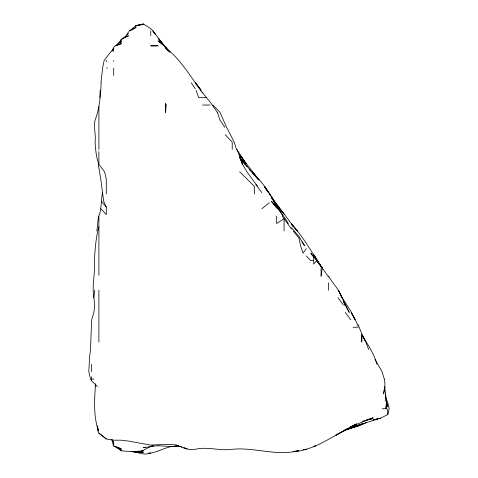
<?xml version="1.0" encoding="UTF-8"?>
<svg xmlns="http://www.w3.org/2000/svg" width="478" height="478" viewBox="0 0 478 478"><rect width="100%" height="100%" fill="white"/><g stroke="black" fill="none" stroke-linecap="round" stroke-linejoin="round"><path stroke-width="0.72" d="M95.433 384.282L95.397 386.505L95.618 384.282M385.25 401.323L385.465 393.914L384.7 386.505L383.607 393.914L384.975 386.505L384.605 379.102M358.142 324.741L362.151 334.66L361.75 342.063L361.523 334.66M98.898 275.4L98.898 216.146C101.772 208.569 100.864 200.396 102.555 192.58M99.729 97.637L100.219 90.228M386.326 403.546L385.907 408.726L386.72 401.323L385.465 393.914M100.96 82.819L102.597 68.007L104.102 60.598L109.653 53.195L113.716 48.684L113.716 51.672M98.462 216.146L96.849 230.958M101.169 82.819C100.553 95.397 99.777 107.932 95.152 119.859C93.318 127.273 96.132 134.605 95.068 142.08C95.582 149.59 96.15 157.19 98.85 164.301M97.416 386.505L91.495 380.751L90.545 379.102L88.8 371.693L89.613 356.881L90.515 349.472L91.645 319.842L93.861 312.439L94.752 305.03L93.873 297.621L94.746 290.218M95.522 383.816C94.501 399.447 93.216 415.932 98.51 430.947L97.655 426.908M321.108 275.4L322.321 267.997L310.837 253.179L313.705 257.17M346.699 429.107L380.363 418.136L372.96 420.019L380.363 418.232L387.772 414.581L389.2 408.726L387.772 402.601L386.11 398.628M98.898 226.721C95.809 237.638 95.062 249.289 94.399 260.588C95.522 272.944 91.686 285.264 93.873 297.621M112.007 51.2L113.716 47.208L115.371 45.786L121.119 43.815L121.119 39.686L122.703 38.377L128.528 35.82L123.085 38.377L128.528 33.418M126.222 36.388L128.528 31.745M306.296 248.56L303.022 253.179L300.584 245.776L299.013 238.367M150.749 45.954L158.158 45.786L150.875 45.786M117.373 44.675L121.119 39.686M316.645 260.588L313.705 264.101L313.705 256.674M119.082 43.373L121.119 41.443L115.371 45.786M143.34 23.9L143.34 24.42L135.937 25.639L135.937 27.521L129.347 30.974L135.937 25.585L143.34 23.9L150.749 28.656L153.02 30.974L155.392 34.392M261.854 208.737L269.263 202.768M121.119 39.877L122.595 38.754M366.692 422.397L358.142 426.292L351.414 427.894M350.105 427.266L335.92 435.195L356.821 423.867L350.738 426.776L372.96 417.79L366.226 420.162L372.96 418.555L366.226 420.144M350.738 426.896L355.626 424.213M145.36 447.187L143.34 447.653L150.749 446.673L153.372 445.765L150.749 446.303L143.34 450.354L135.937 451.991L121.119 450.802L117.498 447.593M129.413 30.974L135.937 27.521M355.453 426.472L350.738 428.617L345.349 429.597M361.983 423.819L354.778 426.495M351.414 427.804L354.778 426.525M362.187 421.482L365.55 420.305M115.431 45.786L121.119 43.815M343.329 430.612L350.063 428.443M348.044 428.629L350.738 427.822C334.696 434.341 320.768 446.082 303.602 449.84M135.937 451.847L138.626 451.047M354.102 426.729L363.812 423.544L346.699 429.16L349.388 428.545M354.102 426.717L358.142 425.569L344.68 430.057M172.97 446.309C164.54 447.384 156.963 452.791 148.556 453.269M133.243 451.477L135.937 452.296L143.34 450.945L135.937 452.11L143.34 452.403L138.16 451.961M303.602 449.762L306.296 449.29L298.887 451.166L292.96 451.549M175.091 446.231L172.97 446.583L158.158 445.759M175.091 446.213L172.97 446.554L180.379 446.631L176.107 445.765L181.861 446.876M135.937 25.585L143.34 24.42M294.848 451.16L298.887 450.587C276.893 456.633 254.38 446.936 232.224 449.314C219.844 451.113 207.446 446.338 195.191 449.296C188.165 450.575 181.873 447.253 175.563 444.707M150.038 453.168C143.77 455.618 138.04 452.033 131.892 451.471M150.749 446.303L158.146 445.765M106.307 68.007L107.329 68.007M217.412 112.42L210.003 101.844L206.478 97.637L198.645 97.637L196.046 90.228M202.6 105.041L210.003 105.041M313.705 260.588L310.718 260.588L306.296 255.969M353.134 327.251L358.142 327.251M91.495 379.102L93.837 379.102M382.286 408.726L387.007 408.726L387.772 411.815L387.772 414.581M113.716 445.765L113.388 445.765L111.954 439.7M148.55 453.168L150.749 453.168M132.233 451.429L135.196 451.764M97.213 425.767L97.835 430.947L98.898 433.128L106.307 438.983L113.716 440.202L121.119 440.184L128.528 441.092L150.749 445.09L165.561 444.397L172.97 444.636L178.635 445.765L177.38 445.293M133.918 451.477L135.262 451.835M121.119 450.802L121.119 448.77L113.716 446.237L113.716 442.736L112.527 440.232M115.061 446.309L121.119 448.77M183.743 447.516L187.113 448.902L185.094 448.059M114.332 446.147L121.119 450.413L118.843 448.549M106.307 438.983L98.898 433.128M212.967 105.041L220.089 112.45L226.542 127.262L234.226 142.08L236.496 149.483M239.633 171.704L254.445 186.516L254.445 193.925M167.599 50.059L165.561 47.967C180.582 58.943 189.641 75.829 200.963 90.228L195.448 82.819L201.119 90.228M278.674 207.697L284.075 214.054L276.666 205.11L279.224 208.737L271.277 197.139L282.653 215.53M254.445 175.139L258.257 179.113L239.633 154.86L245.68 163.159M225.174 134.671L232.224 142.08L232.224 149.483M252.115 172.689L258.257 179.113L254.445 174.727C259.865 180.075 264.973 185.811 268.379 192.694M100.864 208.737L106.307 214.544L106.307 207.04L103.69 201.334L100.756 179.113L98.265 164.301M255.814 184.538L257.636 186.516L246.833 171.704L242.483 164.301L239.633 156.892L242.693 164.301M170.007 52.108L165.561 47.22L167.784 50.208M271.438 201.334L277.575 208.737L271.438 201.334C277.808 208.127 283.562 215.524 288.306 223.555M169.272 51.624L163.99 45.786L158.158 40.899L164.199 45.786L169.732 52.114M291.484 227.779L298.887 236.383L304.647 245.776L301.845 241.784M101.336 201.334L106.307 207.04M259.082 180.2L252.444 171.704M249.343 169.493L250.723 171.154M247.042 166.732L240.087 158.087L254.445 175.091M240.087 158.081L245.077 164.301M293.307 230.958L298.887 238.104M167.378 49.688L152.906 30.974L155.332 34.392M202.6 92.535L206.478 97.637M196.058 83.961L196.918 85.102M198.645 87.378L200.808 90.228M291.484 228.992L282.205 216.146M166.858 49.204L158.29 38.377L166.374 48.254M275.041 203.479L276.26 205.086M200.473 90.228L202.6 93.067M264.418 186.516C272.938 199.212 282.104 211.354 291.305 223.555L293.014 226.19M257.325 186.516L261.854 192.646M345.277 312.439L350.738 319.842M322.459 267.997L316.753 260.588L319.8 264.806M321.108 266.371L322.28 267.997M338.006 297.621L343.329 305.03M322.321 267.997L328.517 277.007M266.903 190.507L267.692 191.648M265.057 187.752L266.736 190.22M246.164 163.727L236.849 149.483M224.821 127.262L219.88 119.859L217.43 112.45M320.732 265.792C311.262 251.727 303.166 236.52 291.484 224.128L297.328 230.958L291.484 223.865L293.014 226.231M191.296 82.819L195.191 88.765M340.175 294.538L350.738 311.053L354.73 319.173M344.369 303.416L349.251 312.439L338.418 290.218L341.848 297.621C339.314 289.268 332.563 283.532 328.517 276.027M269.263 193.925L270.052 195.161M271.235 197.014L274.002 201.334L269.795 193.925L264.645 186.516L267.25 190.841M374.949 359.348L382.101 371.693L384.258 379.102M111.792 439.605L113.716 442.736M276.666 206.203L278.178 208.737L273.846 201.334L276.666 206.317M313.705 254.768L319.316 264.28M355.363 319.842L351.163 312.439L354.73 319.226M362.151 334.66L365.55 341.549L362.133 335.287C367.731 344.578 374.113 353.672 376.933 364.284M355.291 319.842L358.142 325.954M236.903 149.483L240.022 156.892L242.483 164.301M365.79 342.063L368.693 349.472M386.481 402.715L387.772 406.886L386.511 401.323M328.517 282.809L328.517 290.218M321.108 267.997L321.108 276.553M284.075 230.958L284.075 218.673L276.666 223.555L276.666 216.146M150.749 30.974L150.749 35.551M113.716 60.598L113.716 61.441M113.716 68.007L113.716 75.416M106.307 60.598L106.307 61.931M106.307 193.925L106.307 179.113L104.539 171.704L98.898 164.438L98.898 151.586M98.898 106.522L98.898 149.483M98.898 290.218L98.898 342.063M91.495 364.284L91.495 371.693M91.495 376.825L91.495 380.751M166.165 105.041L165.561 112.45L165.561 103.517L166.165 105.041M315.51 445.765L313.705 446.655L315.51 445.765M258.114 179.113L254.445 174.482L258.114 179.113M320.714 266.007L313.705 254.714L320.714 266.007M243.308 159.975L241.504 156.892L243.302 159.975M344.835 305.03L343.329 300.471L344.835 305.03"/></g></svg>
